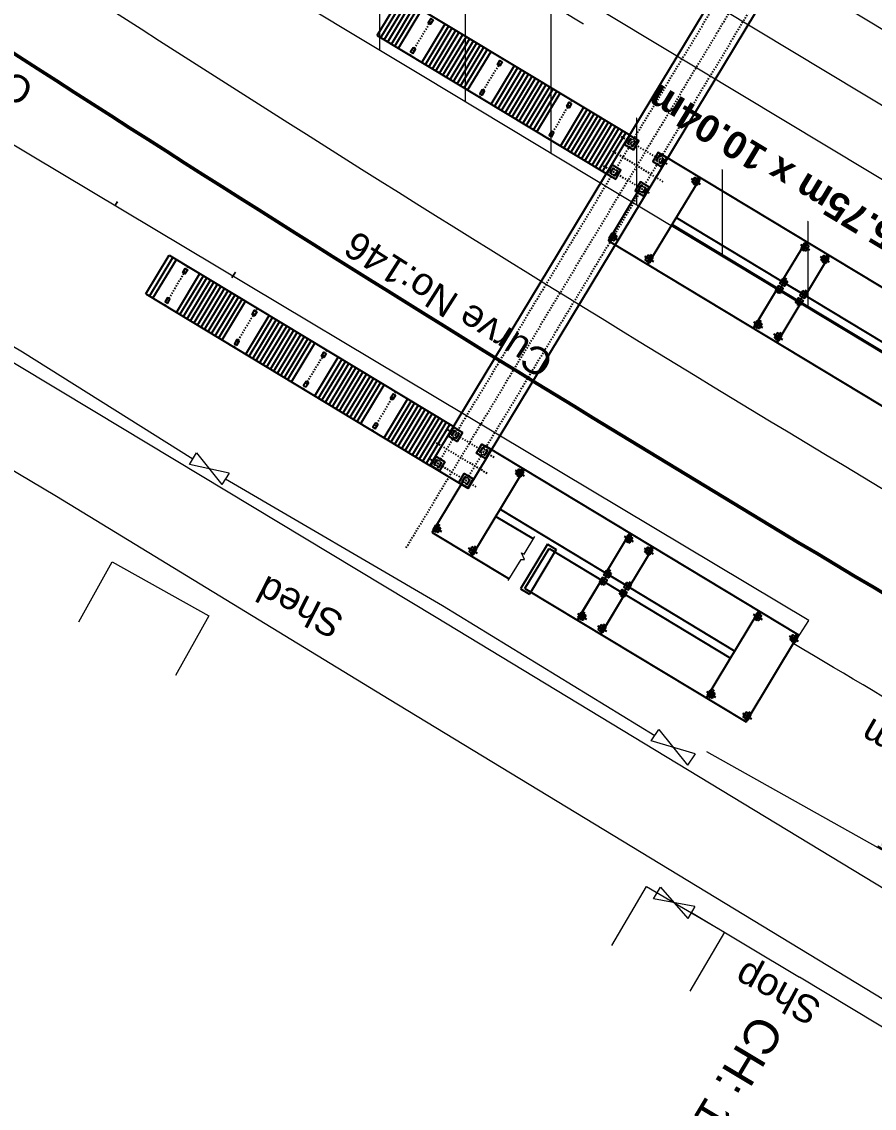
# Model space of a CAD drawing. Header units: metres. Extents: x 622835 to 629437, y 3390046 to 3394575.
# Drawn here: x 624190.7 to 624252.9, y 3393654.3 to 3393733.5 of the extents above; entities that cross this region are included whole.
import ezdxf

# ---------------------------------------------------------------- set-up
doc = ezdxf.new("R2010")
doc.units = ezdxf.units.M
doc.header["$LTSCALE"] = 2
doc.header["$MEASUREMENT"] = 0
doc.header["$PDMODE"] = 35
doc.header["$PDSIZE"] = 5
doc.linetypes.add('CENTER', pattern=[2, 1.25, -0.25, 0.25, -0.25])
doc.linetypes.add('CENTER2', pattern=[1.125, 0.75, -0.125, 0.125, -0.125])
doc.layers.get('Defpoints').update_dxf_attribs({"color": 5, "lineweight": 0})
for name, color, linetype in [('AA_P_CEN_0.05', 2, 'CENTER'), ('AA_P_CON_0.30', 1, 'Continuous'), ('col', 7, 'Continuous'), ('Dimension', 10, 'Continuous'), ('Point Code', 7, 'Continuous')]:
    doc.layers.add(name, color=color, linetype=linetype)
for name, color, linetype, lineweight in [('AA_P_CON_0.25', 1, 'Continuous', 25), ('AA_P_HAT_0.09', 8, 'Continuous', 0), ('C-ALIG-DG-CURVE', 1, 'CENTER2', 70), ('C-ALIG-LABL-DG', 1, 'Continuous', 25), ('Commercial Building Pucca', 7, 'Continuous', 13), ('Compound Wall', 7, 'Continuous', 13), ('Gate', 7, 'Continuous', 13), ('Grill', 7, 'Continuous', 13), ('IR Cut & Connection', 190, 'Continuous', 0), ('NEW MANDI GOBINDGARH PLATFORM', 1, 'Continuous', 0), ('Platform', 7, 'Continuous', 0), ('Proposed Curve_Details', 10, 'Continuous', 0), ('PROPOSED DFCC TOE SLOPES', 239, 'Continuous', 0), ('Proposed TPTC Chainages', 10, 'Continuous', 0), ('Text', 7, 'Continuous', 0)]:
    doc.layers.add(name, color=color, linetype=linetype, lineweight=lineweight)
doc.styles.add('ARIAL', font='arial.ttf')
doc.styles.get("Standard").update_dxf_attribs({"font": 'arial.ttf'})
doc.linetypes.add('F-LINE', pattern='A,0.6,["X",Standard,S=0.3,R=0,X=0,Y=-0.15],0.1', length=0.7)
doc.dimstyles.new('Standard$0', dxfattribs={"dimscale": 15, "dimtxt": 0.18, "dimasz": 0.18, "dimexe": 0.18, "dimexo": 0.0625, "dimgap": 0.09, "dimtad": 1, "dimtih": 1, "dimtoh": 1, "dimzin": 0, "dimdsep": 46, "dimtxsty": 'Standard', "dimcen": -0.09, "dimclrd": 256, "dimclre": 256, "dimclrt": 256, "dimadec": 0, "dimazin": 0, "dimtfac": 1, "dimtofl": 0, "dimtmove": 0, "dimatfit": 3, "dimfxl": 1, "dimtolj": 1, "dimtzin": 0, "dimlwd": -1, "dimlwe": -1, "dimarcsym": 0})

# ---------------------------------------------------------------- blocks, each defined once
blk = doc.blocks.new('GT')
at = {"layer": 'Gate', "lineweight": 0}
for p, q in [((-0.5, -0.5), (-0.5, 0.5)), ((-0.5, 0.5), (0.5, -0.5)), ((0.5, 0.5), (0.5, -0.5))]:
    blk.add_line(p, q, dxfattribs=at)
at = {"layer": 'Gate', "lineweight": 0, "flags": 128}
blk.add_lwpolyline([(0.5, 0.5), (-0.5, -0.5)], dxfattribs=at)
blk = doc.blocks.new('*D580')
at = {"layer": 'Defpoints', "color": 0, "ltscale": 2.5, "transparency": 16777216}
for p in [(624261.678, 3393687.107), (624264.36, 3393685.488), (624256.018, 3393671.664)]:
    blk.add_point(p, dxfattribs=at)
at = {"layer": 'Dimension', "color": 0, "lineweight": -2, "ltscale": 2.5, "transparency": 16777216}
for p, q in [((624264.307, 3393685.52), (624261.524, 3393687.2)), ((624260.644, 3393685.395), (624257.506, 3393680.195)), ((624254.368, 3393674.996), (624256.358, 3393678.292)), ((624255.964, 3393671.697), (624253.181, 3393673.376))]:
    blk.add_line(p, q, dxfattribs=at)
at = {"layer": 'Dimension', "color": 0, "ltscale": 2.5, "transparency": 16777216}
for points in [[(624260.359, 3393685.567), (624260.93, 3393685.223), (624261.678, 3393687.107)], [(624254.083, 3393675.168), (624254.654, 3393674.824), (624253.335, 3393673.283)]]:
    blk.add_solid(points, dxfattribs=at)
at = {"layer": 'Dimension', "color": 0, "lineweight": 0, "ltscale": 2.5, "transparency": 16777216, "insert": (624256.932, 3393679.244), "char_height": 2, "attachment_point": 5, "rotation": 150}
blk.add_mtext('\\A1;16.146m', dxfattribs=at)
blk = doc.blocks.new('IR YARD GVG SURVEY DATA')
at = {"layer": 'Point Code', "lineweight": 0}
for points in [[(467.65, -301.866), (427.123, -277.438), (418.41, -272.184), (410.105, -267.22), (403.515, -263.264), (394.699, -257.997), (386.005, -252.797), (377.304, -247.581), (364.864, -240.169), (361.794, -238.337), (355.016, -234.283), (346.126, -228.937), (338.395, -224.285), (327.587, -217.798), (288.327, -194.132), (232.365, -160.46), (-42.458, 4.861), (-275.041, 144.914), (-381.884, 209.264), (-440.268, 244.534), (-468.827, 261.685)], [(469.597, -308.599), (418, -277.635), (393.527, -262.931), (385.056, -257.829), (376.298, -252.581), (367.554, -247.337), (358.819, -242.094), (349.728, -236.62), (341.11, -231.441), (332.659, -226.35), (324.175, -221.274), (315.468, -216.045), (291.606, -201.742), (286.518, -198.602), (229.698, -164.576), (-44.931, 0.809), (-277.574, 140.844), (-386.457, 206.483), (-446.061, 242.284), (-475.448, 259.701)], [(-370.428, 191.217), (-335.73, 170.343), (-281.325, 137.674), (-47.266, -3.177), (226.805, -168.214), (266.858, -192.439)]]:
    blk.add_lwpolyline(points, dxfattribs=at)
blk = doc.blocks.new('G$CFA8CF4AA')
at = {"color": 1}
for points in [[(-375, 2025), (375, 2025), (375, 2775), (-375, 2775)], [(2125, 2025), (2875, 2025), (2875, 2775), (2125, 2775)], [(-375, -375), (375, -375), (375, 375), (-375, 375)], [(2125, -375), (2875, -375), (2875, 375), (2125, 375)]]:
    blk.add_lwpolyline(points, close=True, dxfattribs=at)
at = {"layer": 'col', "color": 1, "ltscale": 1.5}
for points in [[(-181, 2579, -0.373119), (-166, 2591), (166, 2591, -0.373119), (181, 2579), (192, 2506, 0.373119), (199, 2500), (200, 2500), (200, 2600), (-200, 2600), (-200, 2500), (-199, 2500, 0.373119), (-192, 2506)], [(2319, 2579, -0.373119), (2334, 2591), (2666, 2591, -0.373119), (2681, 2579), (2692, 2506, 0.373119), (2699, 2500), (2700, 2500), (2700, 2600), (2300, 2600), (2300, 2500), (2301, 2500, 0.373119), (2308, 2506)], [(-181, 2221, 0.373119), (-166, 2209), (166, 2209, 0.373119), (181, 2221), (192, 2294, -0.373119), (199, 2300), (200, 2300), (200, 2200), (-200, 2200), (-200, 2300), (-199, 2300, -0.373119), (-192, 2294)], [(2319, 2221, 0.373119), (2334, 2209), (2666, 2209, 0.373119), (2681, 2221), (2692, 2294, -0.373119), (2699, 2300), (2700, 2300), (2700, 2200), (2300, 2200), (2300, 2300), (2301, 2300, -0.373119), (2308, 2294)], [(-181, 179, -0.373119), (-166, 191), (166, 191, -0.373119), (181, 179), (192, 106, 0.373119), (199, 100), (200, 100), (200, 200), (-200, 200), (-200, 100), (-199, 100, 0.373119), (-192, 106)], [(2319, 179, -0.373119), (2334, 191), (2666, 191, -0.373119), (2681, 179), (2692, 106, 0.373119), (2699, 100), (2700, 100), (2700, 200), (2300, 200), (2300, 100), (2301, 100, 0.373119), (2308, 106)], [(-181, -179, 0.373119), (-166, -191), (166, -191, 0.373119), (181, -179), (192, -106, -0.373119), (199, -100), (200, -100), (200, -200), (-200, -200), (-200, -100), (-199, -100, -0.373119), (-192, -106)], [(2319, -179, 0.373119), (2334, -191), (2666, -191, 0.373119), (2681, -179), (2692, -106, -0.373119), (2699, -100), (2700, -100), (2700, -200), (2300, -200), (2300, -100), (2301, -100, -0.373119), (2308, -106)]]:
    blk.add_lwpolyline(points, format="xyb", close=True, dxfattribs=at)
blk = doc.blocks.new('rfaf')
at = {"layer": 'AA_P_CEN_0.05', "color": 1, "ltscale": 1.5}
for p, q in [((532700, -142349, -287881), (532700, -138352, -287881)), ((535200, -142349, -287881), (535200, -138352, -287881)), ((541465, -144247, -151224), (541465, -138067, -151224)), ((557561, -138179, 914439), (557561, -142176, 914439)), ((560061, -138179, 914439), (560061, -142176, 914439))]:
    blk.add_line(p, q, dxfattribs=at)
for points, elevation in [([(532300, -116039), (535600, -116039)], -417697), ([(532300, -121939), (535600, -121939)], -417697), ([(557161, -121939), (560461, -121939)], 784623), ([(532300, -127839), (535600, -127839)], -352789), ([(557161, -127839), (560461, -127839)], 849531), ([(532300, -133739), (535600, -133739)], -352789), ([(557161, -133739), (560461, -133739)], 849531), ([(558811, -142512), (558811, -138038)], 914439)]:
    blk.add_lwpolyline(points, dxfattribs=dict(at, elevation=elevation))
for points in [[(533950, -142512), (533950, -138038)], [(532500, -139064), (591981, -139064)], [(526258, -140264), (592101, -140264)], [(532500, -141464), (591981, -141464)]]:
    blk.add_lwpolyline(points, dxfattribs=at)
at = {"layer": 'AA_P_CON_0.30', "color": 1}
for p, q in [((532300, -119139, -352789), (535600, -119139, -352789)), ((557161, -119139, 849531), (560461, -119139, 849531)), ((532300, -141889, -287881), (532300, -138639, -287881)), ((528200, -141314, -287881), (532500, -141314, -287881)), ((528200, -141314, -287881), (528200, -147871, -287881)), ((528969, -141464, -287881), (528271, -141464, -287881)), ((528600, -141183, -269671), (528600, -141855, -261509)), ((535386, -141314, -287881), (535600, -141314, -287881)), ((553061, -141314, 914439), (557361, -141314, 914439)), ((553829, -141464, 763216), (553131, -141464, 763216)), ((553461, -141183, 781426), (553461, -141855, 789588)), ((560261, -141314, 914439), (560461, -141314, 914439)), ((528600, -144139, -235374), (528600, -144908, -226036)), ((535200, -144139, -235374), (535200, -144908, -226036)), ((553461, -144139, 815723), (553461, -144908, 825061)), ((560061, -144139, 815723), (560061, -144908, 825061)), ((528200, -144679, -287881), (535600, -144679, -287881)), ((528969, -144529, -287881), (528271, -144529, -287881)), ((531600, -144679, -287881), (531600, -147872, -187111)), ((535569, -144529, -287881), (534871, -144529, -287881)), ((553061, -144679, 763216), (560461, -144679, 763216)), ((553829, -144529, 763216), (553131, -144529, 763216)), ((560429, -144529, 763216), (559731, -144529, 763216)), ((528000, -148949, 209359), (528000, -149708, 209359)), ((531800, -148949, 223033), (528000, -148949, 209359)), ((531800, -148949, 223033), (531800, -149708, 223033)), ((531800, -149708, 223033), (528000, -149708, 209359)), ((528200, -149208, -287881), (531600, -149208, -274207))]:
    blk.add_line(p, q, dxfattribs=at)
at = {"layer": 'AA_P_CON_0.30'}
for p, q in [((591581, -138639, -24466), (532300, -138639, 83)), ((532300, -141889, 1486), (591581, -141889, -439103)), ((535600, -141314, -287881), (535600, -168044, -287881)), ((553061, -141314, 914439), (553061, -168044, 914439)), ((560461, -141314, 914439), (560457, -162300, -447076)), ((532200, -144679, -287881), (532200, -155679, -287881)), ((556461, -144679, 914439), (556461, -155679, 914439)), ((557061, -144679, 914439), (557057, -162300, 1049405)), ((528200, -149208, -287881), (528200, -168044, -287881)), ((531600, -149208, 13808642), (531600, -164679, -287881)), ((528200, -153679, -287881), (531600, -153679, -287881)), ((528600, -153439, -235374), (528600, -154208, -226036)), ((528600, -153679, -287881), (531600, -153679, -287881)), ((532200, -153679, -287881), (535600, -153679, -287881)), ((532200, -155679, -287881), (532200, -153679, -287881)), ((535200, -153439, -235374), (535200, -154208, -226036)), ((553061, -153679, 763216), (556461, -153679, 763216)), ((553461, -153439, 815723), (553461, -154208, 825061)), ((553461, -153679, 763216), (556461, -153679, 763216)), ((557061, -155679, 914439), (557061, -153679, 914439)), ((557061, -153679, 763216), (560461, -153679, 763216)), ((560061, -153439, 815723), (560061, -154208, 825061)), ((528969, -153829, -287881), (528271, -153829, -287881)), ((531969, -153829, -287881), (531271, -153829, -287881)), ((532569, -153829, -287881), (531871, -153829, -287881)), ((535569, -153829, -287881), (534871, -153829, -287881)), ((553829, -153829, 763216), (553131, -153829, 763216)), ((556829, -153829, 763216), (556131, -153829, 763216)), ((557429, -153829, 763216), (556731, -153829, 763216)), ((560429, -153829, 763216), (559731, -153829, 763216)), ((528600, -155139, -235374), (528600, -155908, -226036)), ((535200, -155139, -235374), (535200, -155908, -226036)), ((553461, -155139, 815723), (553461, -155908, 825061)), ((560061, -155139, 815723), (560061, -155908, 825061)), ((528200, -155679, -287881), (531600, -155679, -287881)), ((528969, -155529, -287881), (528271, -155529, -287881)), ((528600, -155679, -287881), (531600, -155679, -287881)), ((531969, -155529, -287881), (531271, -155529, -287881)), ((532569, -155529, -287881), (531871, -155529, -287881)), ((532200, -155679, -287881), (535600, -155679, -287881)), ((532200, -155679, -287881), (532200, -164679, -287881)), ((535569, -155529, -287881), (534871, -155529, -287881)), ((553061, -155679, 763216), (556461, -155679, 763216)), ((553829, -155529, 763216), (553131, -155529, 763216)), ((556829, -155529, 763216), (556131, -155529, 763216)), ((556461, -155679, 914439), (556461, -164679, 914439)), ((557429, -155529, 763216), (556731, -155529, 763216)), ((557061, -155679, 763216), (560461, -155679, 763216)), ((560429, -155529, 763216), (559731, -155529, 763216)), ((528200, -164679, -287881), (535600, -164679, -287881)), ((528969, -164829, -287881), (528271, -164829, -287881)), ((528600, -164439, -235374), (528600, -165208, -226036)), ((535569, -164829, -287881), (534871, -164829, -287881)), ((535200, -164439, -235374), (535200, -165208, -226036)), ((528200, -168044, -287881), (535600, -168044, -287881)), ((528969, -167894, -287881), (528271, -167894, -287881)), ((528600, -167504, -235374), (528600, -168273, -226036)), ((535569, -167894, -287881), (534871, -167894, -287881)), ((535200, -167504, -235374), (535200, -168273, -226036))]:
    blk.add_line(p, q, dxfattribs=at)
at = {"layer": 'AA_P_CON_0.30', "color": 1}
for points, elevation in [([(532300, -114439), (532300, -138639)], -287881), ([(532300, -114439), (535600, -114439)], -352789), ([(532300, -114739), (535600, -114739)], -352789), ([(535600, -114439), (535600, -120939)], -352789), ([(532300, -115039), (535600, -115039)], -352789), ([(532300, -117039), (535600, -117039)], -352789), ([(532300, -117339), (535600, -117339)], -352789), ([(532300, -117639), (535600, -117639)], -352789), ([(532300, -117939), (535600, -117939)], -352789), ([(535600, -117639), (535600, -138639)], -287881), ([(532300, -118239), (535600, -118239)], -352789), ([(532300, -118539), (535600, -118539)], -352789), ([(532300, -118839), (535600, -118839)], -352789), ([(532300, -119439), (535600, -119439)], -352789), ([(557161, -119139), (557161, -138639)], 914439), ([(557161, -119439), (560461, -119439)], 849531), ([(560461, -119139), (560461, -138639)], 914439), ([(532300, -119739), (535600, -119739)], -352789), ([(532300, -120039), (535600, -120039)], -352789), ([(532300, -120339), (535600, -120339)], -352789), ([(557161, -119739), (560461, -119739)], 849531), ([(557161, -120039), (560461, -120039)], 849531), ([(557161, -120339), (560461, -120339)], 849531), ([(532300, -120639), (535600, -120639)], -352789), ([(532300, -120939), (535600, -120939)], -352789), ([(557161, -120639), (560461, -120639)], 849531), ([(557161, -120939), (560461, -120939)], 849531), ([(532300, -122939), (535600, -122939)], -352789), ([(532300, -123239), (535600, -123239)], -352789), ([(532300, -123539), (535600, -123539)], -352789), ([(532300, -123539), (535600, -123539)], -352789), ([(557161, -122939), (560461, -122939)], 849531), ([(557161, -123239), (560461, -123239)], 849531), ([(557161, -123539), (560461, -123539)], 849531), ([(557161, -123539), (560461, -123539)], 849531), ([(532300, -123839), (535600, -123839)], -352789), ([(532300, -124139), (535600, -124139)], -352789), ([(532300, -124439), (535600, -124439)], -352789), ([(557161, -123839), (560461, -123839)], 849531), ([(557161, -124139), (560461, -124139)], 849531), ([(557161, -124439), (560461, -124439)], 849531), ([(532300, -124739), (535600, -124739)], -352789), ([(532300, -125039), (535600, -125039)], -352789), ([(557161, -124739), (560461, -124739)], 849531), ([(557161, -125039), (560461, -125039)], 849531), ([(532300, -125339), (535600, -125339)], -352789), ([(532300, -125339), (535600, -125339)], -352789), ([(532300, -125639), (535600, -125639)], -352789), ([(532300, -125939), (535600, -125939)], -352789), ([(557161, -125339), (560461, -125339)], 849531), ([(557161, -125339), (560461, -125339)], 849531), ([(557161, -125639), (560461, -125639)], 849531), ([(557161, -125939), (560461, -125939)], 849531), ([(532300, -126239), (535600, -126239)], -352789), ([(532300, -126539), (535600, -126539)], -352789), ([(557161, -126239), (560461, -126239)], 849531), ([(557161, -126539), (560461, -126539)], 849531), ([(532300, -126839), (535600, -126839)], -352789), ([(532300, -126839), (535600, -126839)], -352789), ([(557161, -126839), (560461, -126839)], 849531), ([(557161, -126839), (560461, -126839)], 849531), ([(532300, -128839), (535600, -128839)], -287881), ([(532300, -129139), (535600, -129139)], -287881), ([(557161, -128839), (560461, -128839)], 914439), ([(557161, -129139), (560461, -129139)], 914439), ([(532300, -129439), (535600, -129439)], -287881), ([(532300, -129739), (535600, -129739)], -287881), ([(532300, -129739), (535600, -129739)], -287881), ([(557161, -129439), (560461, -129439)], 914439), ([(557161, -129739), (560461, -129739)], 914439), ([(557161, -129739), (560461, -129739)], 914439), ([(532300, -130039), (535600, -130039)], -287881), ([(532300, -130339), (535600, -130339)], -287881), ([(532300, -130639), (535600, -130639)], -287881), ([(557161, -130039), (560461, -130039)], 914439), ([(557161, -130339), (560461, -130339)], 914439), ([(557161, -130639), (560461, -130639)], 914439), ([(532300, -130939), (535600, -130939)], -287881), ([(532300, -131239), (535600, -131239)], -287881), ([(532300, -131539), (535600, -131539)], -287881), ([(532300, -131539), (535600, -131539)], -287881), ([(557161, -130939), (560461, -130939)], 914439), ([(557161, -131239), (560461, -131239)], 914439), ([(557161, -131539), (560461, -131539)], 914439), ([(557161, -131539), (560461, -131539)], 914439), ([(532300, -131839), (535600, -131839)], -287881), ([(532300, -132139), (535600, -132139)], -287881), ([(557161, -131839), (560461, -131839)], 914439), ([(557161, -132139), (560461, -132139)], 914439), ([(532300, -132439), (535600, -132439)], -287881), ([(532300, -132739), (535600, -132739)], -287881), ([(557161, -132439), (560461, -132439)], 914439), ([(557161, -132739), (560461, -132739)], 914439), ([(532300, -134739), (535600, -134739)], -287881), ([(557161, -134739), (560461, -134739)], 914439), ([(532300, -135039), (535600, -135039)], -287881), ([(532300, -135339), (535600, -135339)], -287881), ([(557161, -135039), (560461, -135039)], 914439), ([(557161, -135339), (560461, -135339)], 914439), ([(532300, -135639), (535600, -135639)], -287881), ([(532300, -135939), (535600, -135939)], -287881), ([(532300, -136239), (535600, -136239)], -287881), ([(532300, -136239), (535600, -136239)], -287881), ([(557161, -135639), (560461, -135639)], 914439), ([(557161, -135939), (560461, -135939)], 914439), ([(557161, -136239), (560461, -136239)], 914439), ([(557161, -136239), (560461, -136239)], 914439), ([(532300, -136539), (535600, -136539)], -287881), ([(532300, -136839), (535600, -136839)], -287881), ([(532300, -136839), (535600, -136839)], -287881), ([(532300, -137139), (535600, -137139)], -287881), ([(557161, -136539), (560461, -136539)], 914439), ([(557161, -136839), (560461, -136839)], 914439), ([(557161, -136839), (560461, -136839)], 914439), ([(557161, -137139), (560461, -137139)], 914439), ([(532300, -137439), (535600, -137439)], -287881), ([(532300, -137739), (535600, -137739)], -287881), ([(557161, -137439), (560461, -137439)], 914439), ([(557161, -137739), (560461, -137739)], 914439), ([(532300, -138039), (535600, -138039)], -287881), ([(532300, -138339), (535600, -138339)], -287881), ([(557161, -138039), (560461, -138039)], 914439), ([(557161, -138339), (560461, -138339)], 914439)]:
    blk.add_lwpolyline(points, dxfattribs=dict(at, elevation=elevation))
for points, elevation in [([(532525, -116139), (532875, -116139), (532875, -115939), (532525, -115939)], -352789), ([(535375, -116139), (535025, -116139), (535025, -115939), (535375, -115939)], -352789), ([(532525, -122039), (532875, -122039), (532875, -121839), (532525, -121839)], -352789), ([(535375, -122039), (535025, -122039), (535025, -121839), (535375, -121839)], -352789), ([(557386, -122039), (557736, -122039), (557736, -121839), (557386, -121839)], 849531), ([(560236, -122039), (559886, -122039), (559886, -121839), (560236, -121839)], 849531), ([(532525, -127939), (532875, -127939), (532875, -127739), (532525, -127739)], -287881), ([(535375, -127939), (535025, -127939), (535025, -127739), (535375, -127739)], -287881), ([(557386, -127939), (557736, -127939), (557736, -127739), (557386, -127739)], 914439), ([(560236, -127939), (559886, -127939), (559886, -127739), (560236, -127739)], 914439), ([(532525, -133839), (532875, -133839), (532875, -133639), (532525, -133639)], -287881), ([(535375, -133839), (535025, -133839), (535025, -133639), (535375, -133639)], -287881), ([(557386, -133839), (557736, -133839), (557736, -133639), (557386, -133639)], 914439), ([(560236, -133839), (559886, -133839), (559886, -133639), (560236, -133639)], 914439), ([(528800, -141664), (528400, -141664), (528400, -141264), (528800, -141264)], -575762), ([(553661, -141664), (553261, -141664), (553261, -141264), (553661, -141264)], 475335), ([(528800, -144329), (528400, -144329), (528400, -144729), (528800, -144729)], -575762), ([(535000, -144329), (535400, -144329), (535400, -144729), (535000, -144729)], -575762), ([(553661, -144329), (553261, -144329), (553261, -144729), (553661, -144729)], 475335), ([(559861, -144329), (560261, -144329), (560261, -144729), (559861, -144729)], 475335)]:
    blk.add_lwpolyline(points, close=True, dxfattribs=dict(at, elevation=elevation))
for points, elevation in [([(528530, -141614), (528670, -141614), (528670, -141613, 0.369939), (528665, -141606), (528616, -141598, -0.369939), (528604, -141585), (528604, -141343, -0.369939), (528616, -141329), (528665, -141322, 0.369939), (528670, -141315), (528670, -141314), (528530, -141314), (528530, -141315, 0.369939), (528536, -141322), (528585, -141329, -0.369939), (528597, -141343), (528597, -141585, -0.369939), (528585, -141598), (528536, -141606, 0.369939), (528530, -141613)], -575762), ([(553391, -141614), (553531, -141614), (553531, -141613, 0.369939), (553525, -141606), (553476, -141598, -0.369939), (553465, -141585), (553465, -141343, -0.369939), (553476, -141329), (553525, -141322, 0.369939), (553531, -141315), (553531, -141314), (553391, -141314), (553391, -141315, 0.369939), (553397, -141322), (553445, -141329, -0.369939), (553457, -141343), (553457, -141585, -0.369939), (553445, -141598), (553397, -141606, 0.369939), (553391, -141613)], 475335), ([(528530, -144379), (528670, -144379), (528670, -144380, -0.369939), (528665, -144387), (528616, -144394, 0.369939), (528604, -144408), (528604, -144650, 0.369939), (528616, -144663), (528665, -144671, -0.369939), (528670, -144678), (528670, -144679), (528530, -144679), (528530, -144678, -0.369939), (528536, -144671), (528585, -144663, 0.369939), (528597, -144650), (528597, -144408, 0.369939), (528585, -144394), (528536, -144387, -0.369939), (528530, -144380)], -575762), ([(535270, -144379), (535130, -144379), (535130, -144380, 0.369939), (535136, -144387), (535185, -144394, -0.369939), (535197, -144408), (535197, -144650, -0.369939), (535185, -144663), (535136, -144671, 0.369939), (535130, -144678), (535130, -144679), (535270, -144679), (535270, -144678, 0.369939), (535265, -144671), (535216, -144663, -0.369939), (535204, -144650), (535204, -144408, -0.369939), (535216, -144394), (535265, -144387, 0.369939), (535270, -144380)], -575762), ([(553391, -144379), (553531, -144379), (553531, -144380, -0.369939), (553525, -144387), (553476, -144394, 0.369939), (553465, -144408), (553465, -144650, 0.369939), (553476, -144663), (553525, -144671, -0.369939), (553531, -144678), (553531, -144679), (553391, -144679), (553391, -144678, -0.369939), (553397, -144671), (553445, -144663, 0.369939), (553457, -144650), (553457, -144408, 0.369939), (553445, -144394), (553397, -144387, -0.369939), (553391, -144380)], 475335), ([(560131, -144379), (559991, -144379), (559991, -144380, 0.369939), (559997, -144387), (560045, -144394, -0.369939), (560057, -144408), (560057, -144650, -0.369939), (560045, -144663), (559997, -144671, 0.369939), (559991, -144678), (559991, -144679), (560131, -144679), (560131, -144678, 0.369939), (560125, -144671), (560076, -144663, -0.369939), (560065, -144650), (560065, -144408, -0.369939), (560076, -144394), (560125, -144387, 0.369939), (560131, -144380)], 475335)]:
    blk.add_lwpolyline(points, format="xyb", close=True, dxfattribs=dict(at, elevation=elevation))
at = {"layer": 'AA_P_CON_0.30'}
for points, elevation in [([(528800, -154029), (528400, -154029), (528400, -153629), (528800, -153629)], -575762), ([(531400, -154029), (531800, -154029), (531800, -153629), (531400, -153629)], -575762), ([(532400, -154029), (532000, -154029), (532000, -153629), (532400, -153629)], -575762), ([(535000, -154029), (535400, -154029), (535400, -153629), (535000, -153629)], -575762), ([(553661, -154029), (553261, -154029), (553261, -153629), (553661, -153629)], 475335), ([(556261, -154029), (556661, -154029), (556661, -153629), (556261, -153629)], 475335), ([(557261, -154029), (556861, -154029), (556861, -153629), (557261, -153629)], 475335), ([(559861, -154029), (560261, -154029), (560261, -153629), (559861, -153629)], 475335), ([(528800, -155329), (528400, -155329), (528400, -155729), (528800, -155729)], -575762), ([(531400, -155329), (531800, -155329), (531800, -155729), (531400, -155729)], -575762), ([(532400, -155329), (532000, -155329), (532000, -155729), (532400, -155729)], -575762), ([(535000, -155329), (535400, -155329), (535400, -155729), (535000, -155729)], -575762), ([(553661, -155329), (553261, -155329), (553261, -155729), (553661, -155729)], 475335), ([(556261, -155329), (556661, -155329), (556661, -155729), (556261, -155729)], 475335), ([(557261, -155329), (556861, -155329), (556861, -155729), (557261, -155729)], 475335), ([(559861, -155329), (560261, -155329), (560261, -155729), (559861, -155729)], 475335), ([(528800, -165029), (528400, -165029), (528400, -164629), (528800, -164629)], -575762), ([(535000, -165029), (535400, -165029), (535400, -164629), (535000, -164629)], -575762), ([(528800, -167694), (528400, -167694), (528400, -168094), (528800, -168094)], -575762), ([(535000, -167694), (535400, -167694), (535400, -168094), (535000, -168094)], -575762)]:
    blk.add_lwpolyline(points, close=True, dxfattribs=dict(at, elevation=elevation))
for points, elevation in [([(528530, -153979), (528670, -153979), (528670, -153978, 0.369939), (528665, -153971), (528616, -153963, -0.369939), (528604, -153950), (528604, -153708, -0.369939), (528616, -153694), (528665, -153687, 0.369939), (528670, -153680), (528670, -153679), (528530, -153679), (528530, -153680, 0.369939), (528536, -153687), (528585, -153694, -0.369939), (528597, -153708), (528597, -153950, -0.369939), (528585, -153963), (528536, -153971, 0.369939), (528530, -153978)], -575762), ([(531670, -153979), (531530, -153979), (531530, -153978, -0.369939), (531536, -153971), (531585, -153963, 0.369939), (531597, -153950), (531597, -153708, 0.369939), (531585, -153694), (531536, -153687, -0.369939), (531530, -153680), (531530, -153679), (531670, -153679), (531670, -153680, -0.369939), (531665, -153687), (531616, -153694, 0.369939), (531604, -153708), (531604, -153950, 0.369939), (531616, -153963), (531665, -153971, -0.369939), (531670, -153978)], -575762), ([(532130, -153979), (532270, -153979), (532270, -153978, 0.369939), (532265, -153971), (532216, -153963, -0.369939), (532204, -153950), (532204, -153708, -0.369939), (532216, -153694), (532265, -153687, 0.369939), (532270, -153680), (532270, -153679), (532130, -153679), (532130, -153680, 0.369939), (532136, -153687), (532185, -153694, -0.369939), (532197, -153708), (532197, -153950, -0.369939), (532185, -153963), (532136, -153971, 0.369939), (532130, -153978)], -575762), ([(535270, -153979), (535130, -153979), (535130, -153978, -0.369939), (535136, -153971), (535185, -153963, 0.369939), (535197, -153950), (535197, -153708, 0.369939), (535185, -153694), (535136, -153687, -0.369939), (535130, -153680), (535130, -153679), (535270, -153679), (535270, -153680, -0.369939), (535265, -153687), (535216, -153694, 0.369939), (535204, -153708), (535204, -153950, 0.369939), (535216, -153963), (535265, -153971, -0.369939), (535270, -153978)], -575762), ([(553391, -153979), (553531, -153979), (553531, -153978, 0.369939), (553525, -153971), (553476, -153963, -0.369939), (553465, -153950), (553465, -153708, -0.369939), (553476, -153694), (553525, -153687, 0.369939), (553531, -153680), (553531, -153679), (553391, -153679), (553391, -153680, 0.369939), (553397, -153687), (553445, -153694, -0.369939), (553457, -153708), (553457, -153950, -0.369939), (553445, -153963), (553397, -153971, 0.369939), (553391, -153978)], 475335), ([(556531, -153979), (556391, -153979), (556391, -153978, -0.369939), (556397, -153971), (556445, -153963, 0.369939), (556457, -153950), (556457, -153708, 0.369939), (556445, -153694), (556397, -153687, -0.369939), (556391, -153680), (556391, -153679), (556531, -153679), (556531, -153680, -0.369939), (556525, -153687), (556476, -153694, 0.369939), (556465, -153708), (556465, -153950, 0.369939), (556476, -153963), (556525, -153971, -0.369939), (556531, -153978)], 475335), ([(556991, -153979), (557131, -153979), (557131, -153978, 0.369939), (557125, -153971), (557076, -153963, -0.369939), (557065, -153950), (557065, -153708, -0.369939), (557076, -153694), (557125, -153687, 0.369939), (557131, -153680), (557131, -153679), (556991, -153679), (556991, -153680, 0.369939), (556997, -153687), (557045, -153694, -0.369939), (557057, -153708), (557057, -153950, -0.369939), (557045, -153963), (556997, -153971, 0.369939), (556991, -153978)], 475335), ([(560131, -153979), (559991, -153979), (559991, -153978, -0.369939), (559997, -153971), (560045, -153963, 0.369939), (560057, -153950), (560057, -153708, 0.369939), (560045, -153694), (559997, -153687, -0.369939), (559991, -153680), (559991, -153679), (560131, -153679), (560131, -153680, -0.369939), (560125, -153687), (560076, -153694, 0.369939), (560065, -153708), (560065, -153950, 0.369939), (560076, -153963), (560125, -153971, -0.369939), (560131, -153978)], 475335), ([(528530, -155379), (528670, -155379), (528670, -155380, -0.369939), (528665, -155387), (528616, -155394, 0.369939), (528604, -155408), (528604, -155650, 0.369939), (528616, -155663), (528665, -155671, -0.369939), (528670, -155678), (528670, -155679), (528530, -155679), (528530, -155678, -0.369939), (528536, -155671), (528585, -155663, 0.369939), (528597, -155650), (528597, -155408, 0.369939), (528585, -155394), (528536, -155387, -0.369939), (528530, -155380)], -575762), ([(531670, -155379), (531530, -155379), (531530, -155380, 0.369939), (531536, -155387), (531585, -155394, -0.369939), (531597, -155408), (531597, -155650, -0.369939), (531585, -155663), (531536, -155671, 0.369939), (531530, -155678), (531530, -155679), (531670, -155679), (531670, -155678, 0.369939), (531665, -155671), (531616, -155663, -0.369939), (531604, -155650), (531604, -155408, -0.369939), (531616, -155394), (531665, -155387, 0.369939), (531670, -155380)], -575762), ([(532130, -155379), (532270, -155379), (532270, -155380, -0.369939), (532265, -155387), (532216, -155394, 0.369939), (532204, -155408), (532204, -155650, 0.369939), (532216, -155663), (532265, -155671, -0.369939), (532270, -155678), (532270, -155679), (532130, -155679), (532130, -155678, -0.369939), (532136, -155671), (532185, -155663, 0.369939), (532197, -155650), (532197, -155408, 0.369939), (532185, -155394), (532136, -155387, -0.369939), (532130, -155380)], -575762), ([(535270, -155379), (535130, -155379), (535130, -155380, 0.369939), (535136, -155387), (535185, -155394, -0.369939), (535197, -155408), (535197, -155650, -0.369939), (535185, -155663), (535136, -155671, 0.369939), (535130, -155678), (535130, -155679), (535270, -155679), (535270, -155678, 0.369939), (535265, -155671), (535216, -155663, -0.369939), (535204, -155650), (535204, -155408, -0.369939), (535216, -155394), (535265, -155387, 0.369939), (535270, -155380)], -575762), ([(553391, -155379), (553531, -155379), (553531, -155380, -0.369939), (553525, -155387), (553476, -155394, 0.369939), (553465, -155408), (553465, -155650, 0.369939), (553476, -155663), (553525, -155671, -0.369939), (553531, -155678), (553531, -155679), (553391, -155679), (553391, -155678, -0.369939), (553397, -155671), (553445, -155663, 0.369939), (553457, -155650), (553457, -155408, 0.369939), (553445, -155394), (553397, -155387, -0.369939), (553391, -155380)], 475335), ([(556531, -155379), (556391, -155379), (556391, -155380, 0.369939), (556397, -155387), (556445, -155394, -0.369939), (556457, -155408), (556457, -155650, -0.369939), (556445, -155663), (556397, -155671, 0.369939), (556391, -155678), (556391, -155679), (556531, -155679), (556531, -155678, 0.369939), (556525, -155671), (556476, -155663, -0.369939), (556465, -155650), (556465, -155408, -0.369939), (556476, -155394), (556525, -155387, 0.369939), (556531, -155380)], 475335), ([(556991, -155379), (557131, -155379), (557131, -155380, -0.369939), (557125, -155387), (557076, -155394, 0.369939), (557065, -155408), (557065, -155650, 0.369939), (557076, -155663), (557125, -155671, -0.369939), (557131, -155678), (557131, -155679), (556991, -155679), (556991, -155678, -0.369939), (556997, -155671), (557045, -155663, 0.369939), (557057, -155650), (557057, -155408, 0.369939), (557045, -155394), (556997, -155387, -0.369939), (556991, -155380)], 475335), ([(560131, -155379), (559991, -155379), (559991, -155380, 0.369939), (559997, -155387), (560045, -155394, -0.369939), (560057, -155408), (560057, -155650, -0.369939), (560045, -155663), (559997, -155671, 0.369939), (559991, -155678), (559991, -155679), (560131, -155679), (560131, -155678, 0.369939), (560125, -155671), (560076, -155663, -0.369939), (560065, -155650), (560065, -155408, -0.369939), (560076, -155394), (560125, -155387, 0.369939), (560131, -155380)], 475335), ([(528530, -164979), (528670, -164979), (528670, -164978, 0.369939), (528665, -164971), (528616, -164963, -0.369939), (528604, -164950), (528604, -164708, -0.369939), (528616, -164694), (528665, -164687, 0.369939), (528670, -164680), (528670, -164679), (528530, -164679), (528530, -164680, 0.369939), (528536, -164687), (528585, -164694, -0.369939), (528597, -164708), (528597, -164950, -0.369939), (528585, -164963), (528536, -164971, 0.369939), (528530, -164978)], -575762), ([(535270, -164979), (535130, -164979), (535130, -164978, -0.369939), (535136, -164971), (535185, -164963, 0.369939), (535197, -164950), (535197, -164708, 0.369939), (535185, -164694), (535136, -164687, -0.369939), (535130, -164680), (535130, -164679), (535270, -164679), (535270, -164680, -0.369939), (535265, -164687), (535216, -164694, 0.369939), (535204, -164708), (535204, -164950, 0.369939), (535216, -164963), (535265, -164971, -0.369939), (535270, -164978)], -575762), ([(528530, -167744), (528670, -167744), (528670, -167745, -0.369939), (528665, -167752), (528616, -167759, 0.369939), (528604, -167773), (528604, -168015, 0.369939), (528616, -168028), (528665, -168036, -0.369939), (528670, -168043), (528670, -168044), (528530, -168044), (528530, -168043, -0.369939), (528536, -168036), (528585, -168028, 0.369939), (528597, -168015), (528597, -167773, 0.369939), (528585, -167759), (528536, -167752, -0.369939), (528530, -167745)], -575762), ([(535270, -167744), (535130, -167744), (535130, -167745, 0.369939), (535136, -167752), (535185, -167759, -0.369939), (535197, -167773), (535197, -168015, -0.369939), (535185, -168028), (535136, -168036, 0.369939), (535130, -168043), (535130, -168044), (535270, -168044), (535270, -168043, 0.369939), (535265, -168036), (535216, -168028, -0.369939), (535204, -168015), (535204, -167773, -0.369939), (535216, -167759), (535265, -167752, 0.369939), (535270, -167745)], -575762)]:
    blk.add_lwpolyline(points, format="xyb", close=True, dxfattribs=dict(at, elevation=elevation))
at = {"layer": 'AA_P_HAT_0.09', "color": 1, "linetype": 'Continuous', "lineweight": 0, "elevation": 855072}
blk.add_lwpolyline([(528063, -147871), (529860, -147871), (529971, -148089), (530277, -147654), (530298, -147872), (531800, -147872)], dxfattribs=at)
at = {"layer": 'AA_P_CON_0.25', "color": 1, "xscale": -1}
blk.add_blockref('G$CFA8CF4AA', (535200, -141464, -287881), dxfattribs=at)
at = {"layer": 'AA_P_CON_0.25', "color": 1}
blk.add_blockref('G$CFA8CF4AA', (557561, -141464, 914439), dxfattribs=at)

msp = doc.modelspace()

# ---------------------------------------------------------------- hatches: boundary and pattern name
at = {"layer": 'NEW MANDI GOBINDGARH PLATFORM', "lineweight": 15}
h = msp.add_hatch(dxfattribs=at)
h.set_pattern_fill('ANSI31', scale=50, angle=45)
h.set_pattern_definition([(90, (-251.891, -273.052), (-6.25, 1e-15), [])])
h.paths.add_polyline_path([(624531.0563, 3393545.2091), (624534.1268, 3393550.881), (624527.8674, 3393554.6646), (624502.8936, 3393569.7155), (624461.8899, 3393594.3305), (624339.8563, 3393668.1924), (624320.7852, 3393679.6985), (624281.8523, 3393703.1939), (624262.6294, 3393714.7727), (624227.0882, 3393736.1915), (624199.5251, 3393752.8127), (624178.1975, 3393765.1836), (624123.5677, 3393798.0018), (624114.1253, 3393803.7654), (624077.3448, 3393825.8364), (624070.344, 3393829.8887), (624067.9669, 3393825.9774), (624089.0534, 3393813.419), (624112.5369, 3393798.9597), (624144.1751, 3393779.9498), (624142.0144, 3393776.1163), (624164.6782, 3393762.4529), (624193.7863, 3393745.409), (624207.1145, 3393737.3648), (624219.96, 3393729.6298), (624244.6522, 3393714.7478), (624256.7935, 3393707.4236), (624269.6296, 3393699.6742), (624277.5418, 3393694.8974), (624276.665, 3393693.3281), (624276.8291, 3393693.2364), (624289.638, 3393685.6085), (624290.9636, 3393687.2744), (624298.3126, 3393682.8524), (624297.7761, 3393681.8999), (624323.4867, 3393666.3376), (624329.8275, 3393662.7417), (624362.6205, 3393642.9317), (624372.0094, 3393637.5051), (624370.317, 3393634.1587), (624380.4796, 3393632.4925), (624381.466, 3393634.1761), (624451.8695, 3393594.1927), (624449.8441, 3393591.1337), (624499.891, 3393563.8795)])

# ---------------------------------------------------------------- linework, layer by layer
at = {"layer": 'Commercial Building Pucca', "flags": 128}
for points in [[(624047.6067, 3393787.6373), (624062.9511, 3393778.1456), (624102.1417, 3393753.7975), (624124.3616, 3393740.075), (624162.6424, 3393717.3856), (624163.5906, 3393716.8346), (624175.553, 3393709.4639), (624193.2893, 3393698.9363), (624217.5451, 3393684.131), (624253.622, 3393662.2012), (624267.9636, 3393653.605), (624275.6744, 3393648.6532), (624280.5189, 3393654.9118), (624294.3115, 3393647.8806), (624334.3991, 3393624.9364), (624337.5027, 3393620.532)], [(624345.1815, 3393625.991), (624338.5628, 3393634.1102), (624298.6625, 3393653.084), (624286.3807, 3393659.7238), (624271.7249, 3393662.2064), (624256.9527, 3393668.2773), (624220.9851, 3393690.082), (624196.0678, 3393705.0919), (624167.6023, 3393722.2135), (624128.5356, 3393745.4169), (624107.5368, 3393758.5668), (624066.169, 3393784.0134)], [(624194.9149, 3393689.7729), (624197.3529, 3393694.137), (624204.3898, 3393690.2058), (624201.9518, 3393685.8417)], [(624233.798, 3393666.1452), (624236.3292, 3393670.4559), (624242.0035, 3393667.1241), (624239.4723, 3393662.8133)]]:
    msp.add_lwpolyline(points, dxfattribs=at)
at = {"layer": 'Compound Wall', "lineweight": 20, "flags": 128}
for points in [[(624104.1918, 3393762.7623), (624104.0964, 3393761.4934), (624107.7505, 3393759.242), (624128.8204, 3393746.2391), (624190.8111, 3393709.4521)], [(624190.8111, 3393709.4521), (624203.2324, 3393701.6641)], [(624205.6167, 3393700.2011), (624221.4375, 3393690.9483), (624236.9292, 3393681.4819)]]:
    msp.add_lwpolyline(points, dxfattribs=at)
at = {"layer": 'Compound Wall', "flags": 128}
for points in [[(624104.1918, 3393762.7623), (624104.0964, 3393761.4934), (624107.7505, 3393759.242), (624128.8204, 3393746.2391), (624190.8111, 3393709.4521)], [(624190.8111, 3393709.4521), (624203.2324, 3393701.6641)], [(624239.5907, 3393668.553), (624247.4854, 3393663.8369)], [(624258.7259, 3393657.0624), (624247.4854, 3393663.8369)]]:
    msp.add_lwpolyline(points, dxfattribs=at)
at = {"layer": 'Grill', "color": 10, "linetype": 'F-LINE', "lineweight": 13, "ltscale": 3, "flags": 128}
for points in [[(624743.3357, 3393424.0857), (624328.8564, 3393656.2506), (624322.3137, 3393659.9161), (624315.7749, 3393663.5834), (624309.2463, 3393667.2531), (624302.7228, 3393670.9319), (624296.2089, 3393674.6215), (624289.7063, 3393678.3249), (624283.2168, 3393682.045), (624276.7366, 3393685.788, -0.0127545), (624190.1043, 3393739.0347), (624183.8381, 3393743.1259), (624177.5882, 3393747.2358), (624171.3473, 3393751.365), (624165.1136, 3393755.5104), (624158.8851, 3393759.6693), (624152.6574, 3393763.8403), (624146.4349, 3393768.0163), (624140.2118, 3393772.1969), (624017.6744, 3393854.5304), (624011.4483, 3393858.713), (624005.2182, 3393862.8941), (623998.9779, 3393867.0735), (623992.7317, 3393871.2442), (623986.4751, 3393875.4049), (623980.2063, 3393879.5526), (623973.9233, 3393883.6842), (623967.6294, 3393887.7935, 0.0040006), (623940.5738, 3393905.0826), (623934.2006, 3393909.0678), (623927.8117, 3393913.0338), (623921.4142, 3393916.9802), (623915.0101, 3393920.9099), (623908.6013, 3393924.8261), (623902.1921, 3393928.7301), (623895.778, 3393932.6289), (623889.3646, 3393936.523), (623880.6223, 3393941.8304)], [(624737.5214, 3393415.1846), (624693.4646, 3393440.7482), (624680.415, 3393447.8352), (624673.7182, 3393450.5975), (624322.5034, 3393644.9087), (624315.9598, 3393648.5747), (624309.4157, 3393652.2449), (624302.8685, 3393655.9251), (624296.3264, 3393659.6144), (624289.7886, 3393663.3175), (624283.2569, 3393667.0375), (624276.733, 3393670.7773), (624270.2242, 3393674.5368, -0.0026119), (624247.0675, 3393688.1579)]]:
    msp.add_lwpolyline(points, format="xyb", dxfattribs=at)
at = {"layer": 'Grill', "lineweight": 13, "flags": 128}
msp.add_lwpolyline([(624267.142, 3393665.4589), (624240.7177, 3393680.278)], dxfattribs=at)
at = {"layer": 'Grill', "flags": 128}
msp.add_lwpolyline([(624267.142, 3393665.4589), (624240.7177, 3393680.278)], dxfattribs=at)
at = {"layer": 'Platform', "lineweight": 15, "flags": 128}
for points in [[(624527.8674, 3393554.6646), (624502.8936, 3393569.7155), (624461.8899, 3393594.3305), (624339.8563, 3393668.1924), (624320.7852, 3393679.6985), (624281.8523, 3393703.1939), (624262.6294, 3393714.7727), (624227.0882, 3393736.1915), (624199.5251, 3393752.8127), (624178.1975, 3393765.1836)], [(624164.6782, 3393762.4529), (624193.7863, 3393745.409), (624207.1145, 3393737.3648), (624219.96, 3393729.6298), (624244.6522, 3393714.7478), (624256.7935, 3393707.4236), (624269.6296, 3393699.6742), (624277.5418, 3393694.8974), (624276.665, 3393693.3281), (624276.8291, 3393693.2364), (624289.638, 3393685.6085), (624290.9636, 3393687.2744), (624298.3126, 3393682.8524), (624297.7761, 3393681.8999), (624323.4867, 3393666.3376), (624329.8275, 3393662.7417), (624362.6205, 3393642.9317), (624372.0094, 3393637.5051), (624370.317, 3393634.1587), (624380.4796, 3393632.4925), (624381.466, 3393634.1761), (624451.8695, 3393594.1927)]]:
    msp.add_lwpolyline(points, dxfattribs=at)
at = {"layer": 'PROPOSED DFCC TOE SLOPES', "lineweight": 0, "flags": 128}
for points in [[(624197.7045, 3393720.4217), (624197.5521, 3393720.1843)], [(624197.7203, 3393720.4117), (624197.569, 3393720.1736)]]:
    msp.add_lwpolyline(points, dxfattribs=at)
at = {"layer": 'PROPOSED DFCC TOE SLOPES', "color": 1, "lineweight": 0, "flags": 128}
for points in [[(624206.3116, 3393715.2865), (624206.0539, 3393714.8809)], [(624206.3281, 3393715.2761), (624206.0726, 3393714.8693)]]:
    msp.add_lwpolyline(points, dxfattribs=at)

# ---------------------------------------------------------------- block references
at = {"layer": 'Gate'}
for p, xscale, yscale, zscale, rotation in [((624204.4245, 3393700.9326), 2.79732821846435, 0.9997814888905844, 1.672338772848353, 328.283874015005), ((624204.4245, 3393700.9326), 2.79732821846435, 0.9997814888905844, 1.672338772848353, 328.283874015005), ((624238.2634, 3393680.6047), 3.193377199344814, 0.9997814888905836, 1.786807043569675, 326.2838740163845), ((624238.2634, 3393680.6047), 3.193377199344814, 0.9997814888905836, 1.786807043569675, 326.2838740163845), ((624238.3363, 3393669.2642), 2.883999982178388, 0.9997814888905842, 1.698048820306038, 330.2838740144453)]:
    msp.add_blockref('GT', p, dxfattribs=dict(at, xscale=xscale, yscale=yscale, zscale=zscale, rotation=rotation))
at = {"layer": 'IR Cut & Connection', "lineweight": 25}
msp.add_blockref('IR YARD GVG SURVEY DATA', (624331.075, 3393706.9861), dxfattribs=at)

# ---------------------------------------------------------------- texts
at = {"layer": 'C-ALIG-LABL-DG', "color": 1, "lineweight": 25, "style": 'ARIAL'}
msp.add_text('CH: 1215+700', height=2.5, rotation=239.123596, dxfattribs=at).set_placement((624244.2914, 3393661.2782))
at = {"layer": 'Proposed Curve_Details', "color": 1, "style": 'ARIAL'}
msp.add_text('Curve No:146', height=2, rotation=147.528541, dxfattribs=at).set_placement((624229.694, 3393709.1155))
at = {"layer": 'Proposed TPTC Chainages', "color": 1, "lineweight": 0, "insert": (624191.2584, 3393728.1351), "char_height": 2, "attachment_point": 4, "rotation": 148.547178, "line_spacing_factor": 0.6, "style": 'ARIAL'}
msp.add_mtext('\\pxsm1;CTP2', dxfattribs=at)
at = {"layer": 'Text'}
for s, rotation, p in [('Shed', 152.923073, (624214.3855, 3393690.2309)), ('Shop', 151.874676, (624249.2254, 3393661.9968))]:
    msp.add_text(s, height=2, rotation=rotation, dxfattribs=at).set_placement(p)

# ---------------------------------------------------------------- dimensions: what is measured, and where the dimension line sits
at = {"layer": 'Dimension', "lineweight": 0, "ltscale": 2.5}
dim = msp.add_linear_dim(base=(624261.6776, 3393687.1072), p1=(624256.0177, 3393671.6644), p2=(624264.3604, 3393685.4882), angle=58.888763, dimstyle='Standard$0', override={"dimscale": 1, "dimtxt": 2, "dimasz": 2, "dimtad": 0, "dimdec": 3, "dimpost": 'm', "dimcen": 0.09, "dimclrd": 0, "dimclre": 0, "dimclrt": 0, "dimaunit": 1, "dimadec": 4, "dimtdec": 3, "dimlwd": 65534, "dimlwe": 65534}, dxfattribs=at)
dim.commit()
dim.dimension.update_dxf_attribs({"geometry": '*D580', "text_midpoint": (624256.932, 3393679.2438), "dimtype": 129, "text_rotation": 150})

# ---------------------------------------------------------------- next in the draw order: texts
at = {"layer": 'Text', "insert": (624284.932, 3393697.9713), "char_height": 2, "width": 62.84658, "attachment_point": 1, "rotation": 148.916414, "style": 'ARIAL', "bg_fill": 2}
msp.add_mtext('{\\fArial|b1|i0|c0|p34;LOW LEVEL PLATFORM 545.75m x 10.04m}', dxfattribs=at)

# ---------------------------------------------------------------- next in the draw order: linework, layer by layer
at = {"layer": 'C-ALIG-DG-CURVE', "color": 1, "linetype": 'Continuous', "lineweight": 50, "flags": 128}
msp.add_lwpolyline([(624273.4804, 3393680.1624, -0.0127559), (624186.5557, 3393733.5888)], format="xyb", dxfattribs=at)
at = {"layer": 'Compound Wall', "flags": 128}
msp.add_lwpolyline([(624205.6167, 3393700.2011), (624221.4375, 3393690.9483), (624236.9292, 3393681.4819)], dxfattribs=at)
at = {"layer": 'Grill', "color": 10, "linetype": 'F-LINE', "lineweight": 13, "ltscale": 5, "flags": 128}
msp.add_lwpolyline([(624247.0675, 3393688.1579), (624248.15, 3393689.8563), (624177.705, 3393731.9771), (624177.705, 3393731.9771)], dxfattribs=at)

# ---------------------------------------------------------------- next in the draw order: block references
at = {"layer": 'C-ALIG-DG-CURVE', "color": 1, "linetype": 'Continuous', "lineweight": -3, "xscale": 0.001, "yscale": 0.001, "zscale": 0.001, "rotation": 58.87921345388984}
msp.add_blockref('rfaf', (623826.7203, 3393317.1431), dxfattribs=at)

doc.saveas('drawing.dxf')
